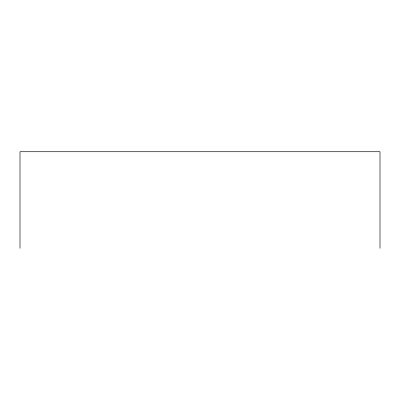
<?xml version="1.0" encoding="UTF-8"?>
<svg xmlns="http://www.w3.org/2000/svg" width="400" height="400" viewBox="0 0 400 400"><rect width="100%" height="100%" fill="white"/><g stroke="black" fill="none" stroke-linecap="round" stroke-linejoin="round"><path stroke-width="0.6" d="M380 248.275L380 151.725L20 151.725L20 248.275"/></g></svg>
